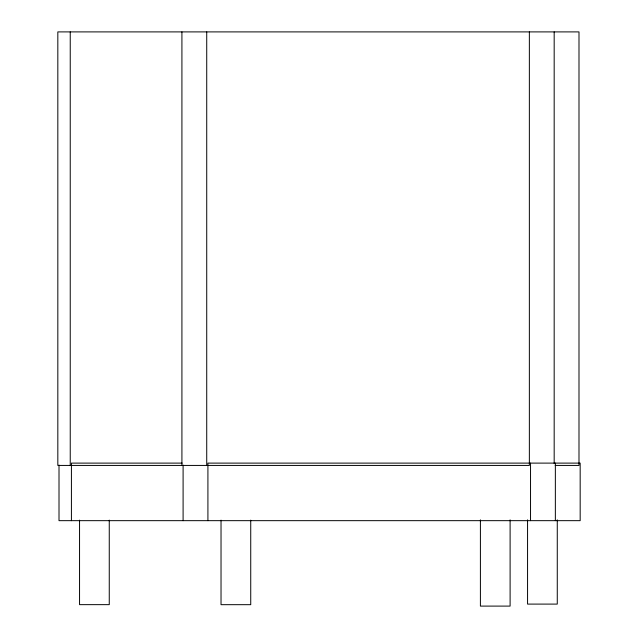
<?xml version="1.0" encoding="UTF-8"?>
<svg xmlns="http://www.w3.org/2000/svg" width="638" height="638" viewBox="0 0 638 638"><rect width="100%" height="100%" fill="white"/><g stroke="black" fill="none" stroke-linecap="round" stroke-linejoin="round"><path stroke-width="0.96" d="M182.109 463.108L71.416 463.108L71.416 520.664M555.164 465.429L578.993 465.429L578.993 31.9L57.827 31.9L57.827 465.429L529.357 465.429L529.357 31.9M557.269 519.85L557.269 604.098L527.562 604.098L527.562 519.85M555.355 463.108L555.355 520.664M554.175 31.9L554.175 463.435M530.537 463.108L530.537 520.664M510.105 519.858L510.105 606.1L480.406 606.1L480.406 519.858M250.734 520.137L250.734 604.68L221.027 604.68L221.027 520.137M207.916 520.664L207.916 463.108L580.173 463.108L580.173 520.664L59.007 520.664L59.007 465.086M206.728 31.9L206.728 465.429M183.098 465.086L183.098 520.664M181.918 31.9L181.918 465.429M109.257 520.122L109.257 604.649L79.551 604.649L79.551 520.122M70.236 31.9L70.236 465.429"/></g></svg>
